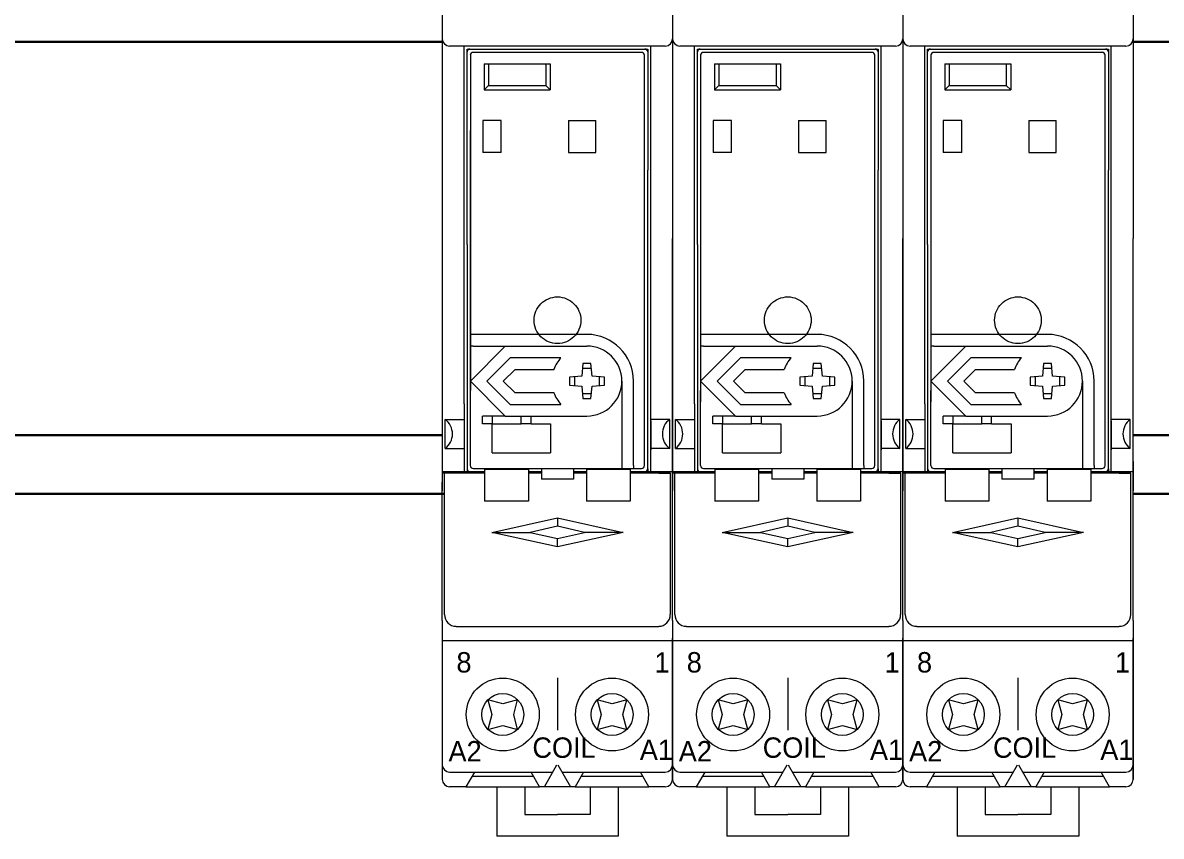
# Model space of a CAD drawing. Header units: millimetres. Extents: x -6000 to 26000, y -6000 to 26000.
# Drawn here: x 87.66 to 98.52, y -3865.2 to -3857.44 of the extents above; entities that cross this region are included whole.
import ezdxf

# ---------------------------------------------------------------- set-up
doc = ezdxf.new("R2010")
doc.units = ezdxf.units.MM
doc.header["$MEASUREMENT"] = 0
doc.linetypes.add('HIDDEN2', pattern=[2.38125, 1.5875, -0.79375])
for name, color, linetype, lineweight in [('Чертеж и Рисунок_Ном._пера__1', 7, 'Continuous', 15), ('Чертеж и Рисунок_Ном._пера__21', 7, 'Continuous', 30), ('Чертеж и Рисунок_Ном._пера__7', 7, 'Continuous', 15)]:
    doc.layers.add(name, color=color, linetype=linetype, lineweight=lineweight)
doc.styles.add('СГЕНЕРИР_СТИЛЬ_3', font='arial.ttf')

msp = doc.modelspace()

# ---------------------------------------------------------------- linework, layer by layer
at = {"layer": 'Чертеж и Рисунок_Ном._пера__21', "color": 7, "linetype": 'Continuous', "lineweight": 30}
for p, q in [((86.767, -3857.619), (91.666, -3857.619)), ((98.253, -3857.619), (146.727, -3857.619)), ((86.767, -3861.374), (91.66, -3861.374)), ((146.727, -3861.374), (98.253, -3861.374)), ((86.747, -3861.931), (91.681, -3861.931)), ((98.253, -3861.931), (146.727, -3861.931))]:
    msp.add_line(p, q, dxfattribs=at)
at = {"layer": 'Чертеж и Рисунок_Ном._пера__7', "color": 7, "linetype": 'Continuous', "lineweight": 15}
for p, q in [((91.66, -3853.411), (91.66, -3859.497)), ((93.858, -3853.411), (93.858, -3859.497)), ((93.858, -3853.411), (93.858, -3859.497)), ((96.055, -3853.411), (96.055, -3859.497)), ((96.055, -3853.411), (96.055, -3859.497)), ((98.253, -3853.411), (98.253, -3859.497)), ((93.788, -3857.661), (91.729, -3857.661)), ((91.869, -3861.072), (91.869, -3857.661)), ((91.896, -3857.716), (91.896, -3857.688)), ((91.896, -3857.688), (93.621, -3857.688)), ((91.896, -3858.398), (91.896, -3857.716)), ((91.928, -3857.748), (91.928, -3860.411)), ((93.562, -3857.72), (91.955, -3857.72)), ((93.59, -3861.663), (93.59, -3857.748)), ((93.593, -3857.688), (93.621, -3857.688)), ((93.621, -3857.688), (93.621, -3857.716)), ((93.621, -3857.688), (93.621, -3858.843)), ((93.649, -3861.736), (93.649, -3857.661)), ((95.986, -3857.661), (93.927, -3857.661)), ((94.066, -3861.072), (94.066, -3857.661)), ((94.094, -3857.716), (94.094, -3857.688)), ((94.094, -3857.688), (95.819, -3857.688)), ((94.094, -3858.398), (94.094, -3857.716)), ((94.125, -3857.748), (94.125, -3860.411)), ((95.76, -3857.72), (94.153, -3857.72)), ((95.788, -3861.663), (95.788, -3857.748)), ((95.791, -3857.688), (95.819, -3857.688)), ((95.819, -3857.688), (95.819, -3857.716)), ((95.819, -3857.688), (95.819, -3858.843)), ((95.847, -3861.736), (95.847, -3857.661)), ((98.184, -3857.661), (96.125, -3857.661)), ((96.264, -3861.072), (96.264, -3857.661)), ((96.292, -3857.716), (96.292, -3857.688)), ((96.292, -3857.688), (98.017, -3857.688)), ((96.292, -3858.398), (96.292, -3857.716)), ((96.323, -3857.748), (96.323, -3860.411)), ((97.958, -3857.72), (96.351, -3857.72)), ((97.985, -3861.663), (97.985, -3857.748)), ((97.989, -3857.688), (98.017, -3857.688)), ((98.017, -3857.688), (98.017, -3857.716)), ((98.017, -3857.688), (98.017, -3858.843)), ((98.045, -3861.736), (98.045, -3857.661)), ((92.06, -3857.828), (92.689, -3857.828)), ((92.06, -3857.828), (92.06, -3858.078)), ((92.101, -3857.828), (92.101, -3858.036)), ((92.647, -3857.828), (92.647, -3858.036)), ((92.689, -3857.828), (92.689, -3858.078)), ((94.258, -3857.828), (94.887, -3857.828)), ((94.258, -3857.828), (94.258, -3858.078)), ((94.299, -3857.828), (94.299, -3858.036)), ((94.845, -3857.828), (94.845, -3858.036)), ((94.887, -3857.828), (94.887, -3858.078)), ((96.455, -3857.828), (97.085, -3857.828)), ((96.455, -3857.828), (96.455, -3858.078)), ((96.497, -3857.828), (96.497, -3858.036)), ((97.043, -3857.828), (97.043, -3858.036)), ((97.085, -3857.828), (97.085, -3858.078)), ((92.06, -3858.078), (92.101, -3858.036)), ((92.06, -3858.078), (92.689, -3858.078)), ((92.101, -3858.036), (92.647, -3858.036)), ((92.689, -3858.078), (92.647, -3858.036)), ((94.258, -3858.078), (94.299, -3858.036)), ((94.258, -3858.078), (94.887, -3858.078)), ((94.299, -3858.036), (94.845, -3858.036)), ((94.887, -3858.078), (94.845, -3858.036)), ((96.455, -3858.078), (96.497, -3858.036)), ((96.455, -3858.078), (97.085, -3858.078)), ((96.497, -3858.036), (97.043, -3858.036)), ((97.085, -3858.078), (97.043, -3858.036)), ((91.896, -3858.843), (91.896, -3858.398)), ((92.223, -3858.37), (92.046, -3858.37)), ((92.046, -3858.37), (92.046, -3858.676)), ((92.223, -3858.676), (92.223, -3858.37)), ((92.863, -3858.37), (93.124, -3858.37)), ((92.863, -3858.37), (92.863, -3858.676)), ((93.124, -3858.676), (93.124, -3858.37)), ((94.094, -3858.843), (94.094, -3858.398)), ((94.421, -3858.37), (94.244, -3858.37)), ((94.244, -3858.37), (94.244, -3858.676)), ((94.421, -3858.676), (94.421, -3858.37)), ((95.061, -3858.37), (95.322, -3858.37)), ((95.061, -3858.37), (95.061, -3858.676)), ((95.322, -3858.676), (95.322, -3858.37)), ((96.292, -3858.843), (96.292, -3858.398)), ((96.619, -3858.37), (96.441, -3858.37)), ((96.441, -3858.37), (96.441, -3858.676)), ((96.619, -3858.676), (96.619, -3858.37)), ((97.259, -3858.37), (97.519, -3858.37)), ((97.259, -3858.37), (97.259, -3858.676)), ((97.519, -3858.676), (97.519, -3858.37)), ((91.927, -3858.467), (91.927, -3861.055)), ((93.59, -3861.055), (93.59, -3858.467)), ((94.125, -3858.467), (94.125, -3861.055)), ((95.788, -3861.055), (95.788, -3858.467)), ((96.323, -3858.467), (96.323, -3861.055)), ((97.986, -3861.055), (97.986, -3858.467)), ((92.223, -3858.676), (92.046, -3858.676)), ((92.863, -3858.676), (93.124, -3858.676)), ((94.421, -3858.676), (94.244, -3858.676)), ((95.061, -3858.676), (95.322, -3858.676)), ((96.619, -3858.676), (96.441, -3858.676)), ((97.259, -3858.676), (97.519, -3858.676)), ((91.896, -3859.552), (91.896, -3858.843)), ((93.621, -3861.694), (93.621, -3858.843)), ((94.094, -3859.552), (94.094, -3858.843)), ((95.819, -3861.694), (95.819, -3858.843)), ((96.292, -3859.552), (96.292, -3858.843)), ((98.017, -3861.694), (98.017, -3858.843)), ((91.66, -3859.497), (91.66, -3861.764)), ((93.858, -3863.141), (93.858, -3859.497)), ((93.858, -3859.497), (93.858, -3861.764)), ((96.055, -3863.141), (96.055, -3859.497)), ((96.055, -3859.497), (96.055, -3861.764)), ((98.253, -3863.141), (98.253, -3859.497)), ((91.896, -3859.552), (91.896, -3861.722)), ((94.094, -3859.552), (94.094, -3861.722)), ((96.292, -3859.552), (96.292, -3861.722)), ((91.955, -3860.411), (91.928, -3860.411)), ((91.928, -3860.411), (91.928, -3860.523)), ((93.04, -3860.411), (91.955, -3860.411)), ((94.153, -3860.411), (94.125, -3860.411)), ((94.125, -3860.411), (94.125, -3860.523)), ((95.238, -3860.411), (94.153, -3860.411)), ((96.351, -3860.411), (96.323, -3860.411)), ((96.323, -3860.411), (96.323, -3860.523)), ((97.436, -3860.411), (96.351, -3860.411)), ((91.955, -3860.523), (91.928, -3860.523)), ((91.928, -3860.523), (91.928, -3860.856)), ((91.928, -3860.856), (92.261, -3860.523)), ((91.955, -3860.523), (93.04, -3860.523)), ((94.153, -3860.523), (94.125, -3860.523)), ((94.125, -3860.523), (94.125, -3860.856)), ((94.125, -3860.856), (94.459, -3860.523)), ((94.153, -3860.523), (95.238, -3860.523)), ((96.351, -3860.523), (96.323, -3860.523)), ((96.323, -3860.523), (96.323, -3860.856)), ((96.323, -3860.856), (96.657, -3860.523)), ((96.351, -3860.523), (97.436, -3860.523)), ((92.308, -3860.634), (92.085, -3860.856)), ((92.792, -3860.634), (92.308, -3860.634)), ((93.002, -3860.689), (92.992, -3860.808)), ((93.079, -3860.689), (93.002, -3860.689)), ((93.089, -3860.808), (93.079, -3860.689)), ((94.505, -3860.634), (94.283, -3860.856)), ((94.989, -3860.634), (94.505, -3860.634)), ((95.2, -3860.689), (95.19, -3860.808)), ((95.276, -3860.689), (95.2, -3860.689)), ((95.287, -3860.808), (95.276, -3860.689)), ((96.703, -3860.634), (96.481, -3860.856)), ((97.187, -3860.634), (96.703, -3860.634)), ((97.398, -3860.689), (97.387, -3860.808)), ((97.474, -3860.689), (97.398, -3860.689)), ((97.485, -3860.808), (97.474, -3860.689)), ((92.242, -3860.856), (92.354, -3860.745)), ((92.354, -3860.745), (92.726, -3860.745)), ((92.992, -3860.808), (92.873, -3860.818)), ((93.083, -3860.738), (92.998, -3860.738)), ((93.207, -3860.818), (93.089, -3860.808)), ((94.44, -3860.856), (94.551, -3860.745)), ((94.551, -3860.745), (94.923, -3860.745)), ((95.19, -3860.808), (95.071, -3860.818)), ((95.281, -3860.738), (95.196, -3860.738)), ((95.405, -3860.818), (95.287, -3860.808)), ((96.638, -3860.856), (96.749, -3860.745)), ((96.749, -3860.745), (97.121, -3860.745)), ((97.387, -3860.808), (97.269, -3860.818)), ((97.478, -3860.738), (97.393, -3860.738)), ((97.603, -3860.818), (97.485, -3860.808)), ((91.928, -3860.856), (91.928, -3860.947)), ((91.928, -3860.856), (92.261, -3861.19)), ((92.085, -3860.856), (92.308, -3861.079)), ((92.354, -3860.968), (92.242, -3860.856)), ((92.873, -3860.818), (92.873, -3860.895)), ((92.873, -3860.895), (92.992, -3860.905)), ((92.922, -3860.814), (92.922, -3860.899)), ((92.992, -3860.905), (93.002, -3861.023)), ((93.079, -3861.023), (93.089, -3860.905)), ((93.089, -3860.905), (93.207, -3860.895)), ((93.159, -3860.899), (93.159, -3860.814)), ((93.207, -3860.895), (93.207, -3860.818)), ((93.374, -3860.856), (93.374, -3861.663)), ((93.486, -3861.663), (93.486, -3860.856)), ((94.125, -3860.856), (94.125, -3860.947)), ((94.125, -3860.856), (94.459, -3861.19)), ((94.283, -3860.856), (94.505, -3861.079)), ((94.551, -3860.968), (94.44, -3860.856)), ((95.071, -3860.818), (95.071, -3860.895)), ((95.071, -3860.895), (95.19, -3860.905)), ((95.12, -3860.814), (95.12, -3860.899)), ((95.19, -3860.905), (95.2, -3861.023)), ((95.276, -3861.023), (95.287, -3860.905)), ((95.287, -3860.905), (95.405, -3860.895)), ((95.357, -3860.899), (95.357, -3860.814)), ((95.405, -3860.895), (95.405, -3860.818)), ((95.572, -3860.856), (95.572, -3861.663)), ((95.683, -3861.663), (95.683, -3860.856)), ((96.323, -3860.856), (96.323, -3860.947)), ((96.323, -3860.856), (96.657, -3861.19)), ((96.481, -3860.856), (96.703, -3861.079)), ((96.749, -3860.968), (96.638, -3860.856)), ((97.269, -3860.818), (97.269, -3860.895)), ((97.269, -3860.895), (97.387, -3860.905)), ((97.318, -3860.814), (97.318, -3860.899)), ((97.387, -3860.905), (97.398, -3861.023)), ((97.474, -3861.023), (97.485, -3860.905)), ((97.485, -3860.905), (97.603, -3860.895)), ((97.554, -3860.899), (97.554, -3860.814)), ((97.603, -3860.895), (97.603, -3860.818)), ((97.77, -3860.856), (97.77, -3861.663)), ((97.881, -3861.663), (97.881, -3860.856)), ((91.928, -3861.663), (91.928, -3860.947)), ((92.726, -3860.968), (92.354, -3860.968)), ((92.998, -3860.975), (93.083, -3860.975)), ((93.002, -3861.023), (93.079, -3861.023)), ((94.125, -3861.663), (94.125, -3860.947)), ((94.923, -3860.968), (94.551, -3860.968)), ((95.196, -3860.975), (95.281, -3860.975)), ((95.2, -3861.023), (95.276, -3861.023)), ((96.323, -3861.663), (96.323, -3860.947)), ((97.121, -3860.968), (96.749, -3860.968)), ((97.393, -3860.975), (97.478, -3860.975)), ((97.398, -3861.023), (97.474, -3861.023)), ((91.869, -3861.072), (91.869, -3861.736)), ((92.308, -3861.079), (92.792, -3861.079)), ((94.066, -3861.072), (94.066, -3861.736)), ((94.505, -3861.079), (94.989, -3861.079)), ((96.264, -3861.072), (96.264, -3861.736)), ((96.703, -3861.079), (97.187, -3861.079)), ((91.688, -3861.5), (91.688, -3861.222)), ((91.688, -3861.222), (91.869, -3861.222)), ((92.136, -3861.19), (92.043, -3861.19)), ((92.043, -3861.263), (92.043, -3861.19)), ((92.136, -3861.19), (92.136, -3861.263)), ((92.261, -3861.19), (92.136, -3861.19)), ((92.261, -3861.19), (93.04, -3861.19)), ((92.414, -3861.263), (92.414, -3861.19)), ((92.508, -3861.263), (92.508, -3861.19)), ((93.83, -3861.222), (93.649, -3861.222)), ((93.649, -3861.235), (93.649, -3861.514)), ((93.83, -3861.5), (93.83, -3861.222)), ((93.885, -3861.5), (93.885, -3861.222)), ((93.885, -3861.222), (94.066, -3861.222)), ((94.334, -3861.19), (94.241, -3861.19)), ((94.241, -3861.263), (94.241, -3861.19)), ((94.334, -3861.19), (94.334, -3861.263)), ((94.459, -3861.19), (94.334, -3861.19)), ((94.459, -3861.19), (95.238, -3861.19)), ((94.612, -3861.263), (94.612, -3861.19)), ((94.705, -3861.263), (94.705, -3861.19)), ((96.028, -3861.222), (95.847, -3861.222)), ((95.847, -3861.235), (95.847, -3861.514)), ((96.028, -3861.5), (96.028, -3861.222)), ((96.083, -3861.5), (96.083, -3861.222)), ((96.083, -3861.222), (96.264, -3861.222)), ((96.532, -3861.19), (96.439, -3861.19)), ((96.439, -3861.263), (96.439, -3861.19)), ((96.532, -3861.19), (96.532, -3861.263)), ((96.657, -3861.19), (96.532, -3861.19)), ((96.657, -3861.19), (97.436, -3861.19)), ((96.81, -3861.263), (96.81, -3861.19)), ((96.903, -3861.263), (96.903, -3861.19)), ((98.225, -3861.222), (98.045, -3861.222)), ((98.045, -3861.235), (98.045, -3861.514)), ((98.225, -3861.5), (98.225, -3861.222)), ((92.136, -3861.263), (92.043, -3861.263)), ((92.136, -3861.263), (92.414, -3861.263)), ((92.136, -3861.541), (92.136, -3861.263)), ((92.508, -3861.263), (92.414, -3861.263)), ((92.508, -3861.263), (92.615, -3861.263)), ((92.615, -3861.263), (92.693, -3861.263)), ((92.693, -3861.263), (92.693, -3861.541)), ((94.334, -3861.263), (94.241, -3861.263)), ((94.334, -3861.263), (94.612, -3861.263)), ((94.334, -3861.541), (94.334, -3861.263)), ((94.705, -3861.263), (94.612, -3861.263)), ((94.705, -3861.263), (94.813, -3861.263)), ((94.813, -3861.263), (94.89, -3861.263)), ((94.89, -3861.263), (94.89, -3861.541)), ((96.532, -3861.263), (96.439, -3861.263)), ((96.532, -3861.263), (96.81, -3861.263)), ((96.532, -3861.541), (96.532, -3861.263)), ((96.903, -3861.263), (96.81, -3861.263)), ((96.903, -3861.263), (97.011, -3861.263)), ((97.011, -3861.263), (97.088, -3861.263)), ((97.088, -3861.263), (97.088, -3861.541)), ((91.688, -3861.5), (91.869, -3861.5)), ((92.136, -3861.541), (92.69, -3861.541)), ((92.69, -3861.541), (92.693, -3861.541)), ((93.83, -3861.5), (93.649, -3861.5)), ((93.885, -3861.5), (94.066, -3861.5)), ((94.334, -3861.541), (94.888, -3861.541)), ((94.888, -3861.541), (94.89, -3861.541)), ((96.028, -3861.5), (95.847, -3861.5)), ((96.083, -3861.5), (96.264, -3861.5)), ((96.532, -3861.541), (97.086, -3861.541)), ((97.086, -3861.541), (97.088, -3861.541)), ((98.225, -3861.5), (98.045, -3861.5)), ((93.374, -3861.663), (93.374, -3861.691)), ((93.486, -3861.663), (93.486, -3861.691)), ((93.858, -3861.625), (93.858, -3861.764)), ((95.572, -3861.663), (95.572, -3861.691)), ((95.683, -3861.663), (95.683, -3861.691)), ((96.055, -3861.625), (96.055, -3861.764)), ((97.77, -3861.663), (97.77, -3861.691)), ((97.881, -3861.663), (97.881, -3861.691)), ((98.253, -3861.625), (98.253, -3861.764)), ((92.063, -3861.722), (91.66, -3861.722)), ((92.063, -3861.736), (91.66, -3861.736)), ((91.66, -3861.764), (91.66, -3861.903)), ((91.792, -3861.736), (91.681, -3861.736)), ((91.681, -3862.293), (91.681, -3861.736)), ((92.063, -3861.736), (91.792, -3861.736)), ((92.063, -3861.722), (91.896, -3861.722)), ((91.955, -3861.691), (92.73, -3861.691)), ((92.063, -3861.699), (92.063, -3862.001)), ((92.481, -3861.699), (92.063, -3861.699)), ((92.481, -3861.699), (92.481, -3862.001)), ((92.606, -3861.722), (92.481, -3861.722)), ((92.606, -3861.736), (92.481, -3861.736)), ((92.606, -3861.736), (92.481, -3861.736)), ((92.606, -3861.694), (92.606, -3861.792)), ((92.912, -3861.694), (92.606, -3861.694)), ((92.73, -3861.691), (93.374, -3861.691)), ((92.912, -3861.694), (92.912, -3861.792)), ((93.037, -3861.722), (92.912, -3861.722)), ((93.037, -3861.722), (92.912, -3861.722)), ((93.037, -3861.736), (92.912, -3861.736)), ((93.037, -3861.736), (92.912, -3861.736)), ((93.454, -3861.699), (93.037, -3861.699)), ((93.037, -3861.699), (93.037, -3862.001)), ((93.374, -3861.691), (93.486, -3861.691)), ((93.454, -3861.699), (93.454, -3862.001)), ((93.621, -3861.722), (93.454, -3861.722)), ((93.858, -3861.722), (93.454, -3861.722)), ((93.837, -3861.736), (93.454, -3861.736)), ((93.725, -3861.736), (93.454, -3861.736)), ((93.486, -3861.691), (93.562, -3861.691)), ((93.621, -3861.694), (93.621, -3861.722)), ((93.725, -3861.736), (93.837, -3861.736)), ((93.837, -3862.293), (93.837, -3861.736)), ((94.261, -3861.722), (93.858, -3861.722)), ((94.261, -3861.736), (93.858, -3861.736)), ((93.858, -3861.764), (93.858, -3861.903)), ((93.858, -3861.764), (93.858, -3861.903)), ((93.99, -3861.736), (93.878, -3861.736)), ((93.878, -3862.293), (93.878, -3861.736)), ((94.261, -3861.736), (93.99, -3861.736)), ((94.261, -3861.722), (94.094, -3861.722)), ((94.153, -3861.691), (94.928, -3861.691)), ((94.261, -3861.699), (94.261, -3862.001)), ((94.678, -3861.699), (94.261, -3861.699)), ((94.678, -3861.699), (94.678, -3862.001)), ((94.804, -3861.722), (94.678, -3861.722)), ((94.804, -3861.736), (94.678, -3861.736)), ((94.804, -3861.736), (94.678, -3861.736)), ((94.804, -3861.694), (94.804, -3861.792)), ((95.11, -3861.694), (94.804, -3861.694)), ((94.928, -3861.691), (95.572, -3861.691)), ((95.11, -3861.694), (95.11, -3861.792)), ((95.235, -3861.722), (95.11, -3861.722)), ((95.235, -3861.722), (95.11, -3861.722)), ((95.235, -3861.736), (95.11, -3861.736)), ((95.235, -3861.736), (95.11, -3861.736)), ((95.652, -3861.699), (95.235, -3861.699)), ((95.235, -3861.699), (95.235, -3862.001)), ((95.572, -3861.691), (95.683, -3861.691)), ((95.652, -3861.699), (95.652, -3862.001)), ((95.819, -3861.722), (95.652, -3861.722)), ((96.055, -3861.722), (95.652, -3861.722)), ((96.035, -3861.736), (95.652, -3861.736)), ((95.923, -3861.736), (95.652, -3861.736)), ((95.683, -3861.691), (95.76, -3861.691)), ((95.819, -3861.694), (95.819, -3861.722)), ((95.923, -3861.736), (96.035, -3861.736)), ((96.035, -3862.293), (96.035, -3861.736)), ((96.459, -3861.722), (96.055, -3861.722)), ((96.459, -3861.736), (96.055, -3861.736)), ((96.055, -3861.764), (96.055, -3861.903)), ((96.055, -3861.764), (96.055, -3861.903)), ((96.188, -3861.736), (96.076, -3861.736)), ((96.076, -3862.293), (96.076, -3861.736)), ((96.459, -3861.736), (96.188, -3861.736)), ((96.459, -3861.722), (96.292, -3861.722)), ((96.351, -3861.691), (97.126, -3861.691)), ((96.459, -3861.699), (96.459, -3862.001)), ((96.876, -3861.699), (96.459, -3861.699)), ((96.876, -3861.699), (96.876, -3862.001)), ((97.001, -3861.722), (96.876, -3861.722)), ((97.001, -3861.736), (96.876, -3861.736)), ((97.001, -3861.736), (96.876, -3861.736)), ((97.001, -3861.694), (97.001, -3861.792)), ((97.307, -3861.694), (97.001, -3861.694)), ((97.126, -3861.691), (97.77, -3861.691)), ((97.307, -3861.694), (97.307, -3861.792)), ((97.433, -3861.722), (97.307, -3861.722)), ((97.433, -3861.722), (97.307, -3861.722)), ((97.433, -3861.736), (97.307, -3861.736)), ((97.433, -3861.736), (97.307, -3861.736)), ((97.85, -3861.699), (97.433, -3861.699)), ((97.433, -3861.699), (97.433, -3862.001)), ((97.77, -3861.691), (97.881, -3861.691)), ((97.85, -3861.699), (97.85, -3862.001)), ((98.017, -3861.722), (97.85, -3861.722)), ((98.253, -3861.722), (97.85, -3861.722)), ((98.232, -3861.736), (97.85, -3861.736)), ((98.121, -3861.736), (97.85, -3861.736)), ((97.881, -3861.691), (97.958, -3861.691)), ((98.017, -3861.694), (98.017, -3861.722)), ((98.121, -3861.736), (98.232, -3861.736)), ((98.232, -3862.293), (98.232, -3861.736)), ((98.253, -3861.764), (98.253, -3861.903)), ((91.66, -3863.141), (91.66, -3861.82)), ((92.912, -3861.792), (92.606, -3861.792)), ((93.858, -3863.141), (93.858, -3861.82)), ((95.11, -3861.792), (94.804, -3861.792)), ((96.055, -3863.141), (96.055, -3861.82)), ((97.307, -3861.792), (97.001, -3861.792)), ((92.481, -3862.001), (92.063, -3862.001)), ((93.454, -3862.001), (93.037, -3862.001)), ((94.678, -3862.001), (94.261, -3862.001)), ((95.652, -3862.001), (95.235, -3862.001)), ((96.876, -3862.001), (96.459, -3862.001)), ((97.85, -3862.001), (97.433, -3862.001)), ((92.133, -3862.3), (92.759, -3862.16)), ((92.759, -3862.16), (93.385, -3862.3)), ((92.759, -3862.16), (92.759, -3862.242)), ((94.331, -3862.3), (94.957, -3862.16)), ((94.957, -3862.16), (95.582, -3862.3)), ((94.957, -3862.16), (94.957, -3862.242)), ((96.528, -3862.3), (97.154, -3862.16)), ((97.154, -3862.16), (97.78, -3862.3)), ((97.154, -3862.16), (97.154, -3862.242)), ((91.681, -3863.085), (91.681, -3862.293)), ((92.759, -3862.439), (92.133, -3862.3)), ((92.133, -3862.3), (92.499, -3862.3)), ((92.759, -3862.242), (92.499, -3862.3)), ((92.499, -3862.3), (92.759, -3862.357)), ((93.018, -3862.3), (92.759, -3862.242)), ((93.385, -3862.3), (92.759, -3862.439)), ((92.759, -3862.357), (93.018, -3862.3)), ((93.385, -3862.3), (93.018, -3862.3)), ((93.837, -3863.085), (93.837, -3862.293)), ((93.878, -3863.085), (93.878, -3862.293)), ((94.957, -3862.439), (94.331, -3862.3)), ((94.331, -3862.3), (94.697, -3862.3)), ((94.957, -3862.242), (94.697, -3862.3)), ((94.697, -3862.3), (94.957, -3862.357)), ((95.216, -3862.3), (94.957, -3862.242)), ((95.582, -3862.3), (94.957, -3862.439)), ((94.957, -3862.357), (95.216, -3862.3)), ((95.582, -3862.3), (95.216, -3862.3)), ((96.035, -3863.085), (96.035, -3862.293)), ((96.076, -3863.085), (96.076, -3862.293)), ((97.154, -3862.439), (96.528, -3862.3)), ((96.528, -3862.3), (96.895, -3862.3)), ((97.154, -3862.242), (96.895, -3862.3)), ((96.895, -3862.3), (97.154, -3862.357)), ((97.414, -3862.3), (97.154, -3862.242)), ((97.78, -3862.3), (97.154, -3862.439)), ((97.154, -3862.357), (97.414, -3862.3)), ((97.78, -3862.3), (97.414, -3862.3)), ((98.232, -3863.085), (98.232, -3862.293)), ((92.759, -3862.439), (92.759, -3862.357)), ((94.957, -3862.439), (94.957, -3862.357)), ((97.154, -3862.439), (97.154, -3862.357)), ((91.66, -3863.141), (91.66, -3864.657)), ((91.792, -3863.197), (93.726, -3863.197)), ((93.858, -3863.141), (93.858, -3864.657)), ((93.858, -3863.141), (93.858, -3864.657)), ((93.99, -3863.197), (95.923, -3863.197)), ((96.055, -3863.141), (96.055, -3864.657)), ((96.055, -3863.141), (96.055, -3864.657)), ((96.188, -3863.197), (98.121, -3863.197)), ((98.253, -3863.141), (98.253, -3864.657)), ((91.66, -3863.308), (91.66, -3863.39)), ((93.858, -3863.336), (91.66, -3863.336)), ((93.858, -3863.336), (91.66, -3863.336)), ((91.66, -3863.39), (91.66, -3864.518)), ((93.858, -3863.39), (93.858, -3863.308)), ((93.858, -3863.308), (93.858, -3863.39)), ((96.055, -3863.336), (93.858, -3863.336)), ((96.055, -3863.336), (93.858, -3863.336)), ((93.858, -3864.518), (93.858, -3863.39)), ((93.858, -3863.39), (93.858, -3864.518)), ((96.055, -3863.39), (96.055, -3863.308)), ((96.055, -3863.308), (96.055, -3863.39)), ((98.253, -3863.336), (96.055, -3863.336)), ((98.253, -3863.336), (96.055, -3863.336)), ((96.055, -3864.518), (96.055, -3863.39)), ((96.055, -3863.39), (96.055, -3864.518)), ((98.253, -3863.39), (98.253, -3863.308)), ((98.253, -3864.518), (98.253, -3863.39)), ((92.759, -3863.689), (92.759, -3864.187)), ((94.957, -3863.689), (94.957, -3864.187)), ((97.154, -3863.689), (97.154, -3864.187)), ((92.095, -3863.897), (92.133, -3864.038)), ((92.237, -3863.935), (92.095, -3863.897)), ((92.379, -3863.897), (92.237, -3863.935)), ((92.341, -3864.038), (92.379, -3863.897)), ((93.28, -3863.935), (93.139, -3863.897)), ((93.139, -3863.897), (93.177, -3864.038)), ((93.422, -3863.897), (93.28, -3863.935)), ((93.384, -3864.038), (93.422, -3863.897)), ((94.293, -3863.897), (94.331, -3864.038)), ((94.435, -3863.935), (94.293, -3863.897)), ((94.577, -3863.897), (94.435, -3863.935)), ((94.539, -3864.038), (94.577, -3863.897)), ((95.478, -3863.935), (95.337, -3863.897)), ((95.337, -3863.897), (95.374, -3864.038)), ((95.62, -3863.897), (95.478, -3863.935)), ((95.582, -3864.038), (95.62, -3863.897)), ((96.491, -3863.897), (96.529, -3864.038)), ((96.633, -3863.935), (96.491, -3863.897)), ((96.774, -3863.897), (96.633, -3863.935)), ((96.736, -3864.038), (96.774, -3863.897)), ((97.676, -3863.935), (97.534, -3863.897)), ((97.534, -3863.897), (97.572, -3864.038)), ((97.818, -3863.897), (97.676, -3863.935)), ((97.78, -3864.038), (97.818, -3863.897)), ((92.133, -3864.038), (92.095, -3864.18)), ((92.379, -3864.18), (92.341, -3864.038)), ((93.177, -3864.038), (93.139, -3864.18)), ((93.422, -3864.18), (93.384, -3864.038)), ((94.331, -3864.038), (94.293, -3864.18)), ((94.577, -3864.18), (94.539, -3864.038)), ((95.374, -3864.038), (95.337, -3864.18)), ((95.62, -3864.18), (95.582, -3864.038)), ((96.529, -3864.038), (96.491, -3864.18)), ((96.774, -3864.18), (96.736, -3864.038)), ((97.572, -3864.038), (97.534, -3864.18)), ((97.818, -3864.18), (97.78, -3864.038)), ((92.095, -3864.18), (92.237, -3864.142)), ((92.237, -3864.142), (92.379, -3864.18)), ((93.139, -3864.18), (93.28, -3864.142)), ((93.28, -3864.142), (93.422, -3864.18)), ((94.293, -3864.18), (94.435, -3864.142)), ((94.435, -3864.142), (94.577, -3864.18)), ((95.337, -3864.18), (95.478, -3864.142)), ((95.478, -3864.142), (95.62, -3864.18)), ((96.491, -3864.18), (96.633, -3864.142)), ((96.633, -3864.142), (96.774, -3864.18)), ((97.534, -3864.18), (97.676, -3864.142)), ((97.676, -3864.142), (97.818, -3864.18)), ((91.66, -3864.518), (91.66, -3864.657)), ((91.729, -3864.588), (92.714, -3864.588)), ((91.966, -3864.588), (91.886, -3864.727)), ((92.589, -3864.727), (92.508, -3864.588)), ((92.634, -3864.727), (92.754, -3864.518)), ((92.763, -3864.518), (92.884, -3864.727)), ((92.804, -3864.588), (93.788, -3864.588)), ((93.009, -3864.588), (92.929, -3864.727)), ((93.632, -3864.727), (93.552, -3864.588)), ((93.858, -3864.657), (93.858, -3864.518)), ((93.858, -3864.518), (93.858, -3864.657)), ((93.927, -3864.588), (94.912, -3864.588)), ((94.164, -3864.588), (94.083, -3864.727)), ((94.786, -3864.727), (94.706, -3864.588)), ((94.831, -3864.727), (94.952, -3864.518)), ((94.961, -3864.518), (95.082, -3864.727)), ((95.001, -3864.588), (95.986, -3864.588)), ((95.207, -3864.588), (95.127, -3864.727)), ((95.83, -3864.727), (95.749, -3864.588)), ((96.055, -3864.657), (96.055, -3864.518)), ((96.055, -3864.518), (96.055, -3864.657)), ((96.125, -3864.588), (97.109, -3864.588)), ((96.361, -3864.588), (96.281, -3864.727)), ((96.984, -3864.727), (96.904, -3864.588)), ((97.029, -3864.727), (97.15, -3864.518)), ((97.159, -3864.518), (97.279, -3864.727)), ((97.199, -3864.588), (98.184, -3864.588)), ((97.405, -3864.588), (97.324, -3864.727)), ((98.027, -3864.727), (97.947, -3864.588)), ((98.253, -3864.657), (98.253, -3864.518)), ((92.532, -3864.63), (91.942, -3864.63)), ((93.576, -3864.63), (92.985, -3864.63)), ((94.73, -3864.63), (94.14, -3864.63)), ((95.773, -3864.63), (95.183, -3864.63)), ((96.928, -3864.63), (96.337, -3864.63)), ((97.971, -3864.63), (97.381, -3864.63)), ((91.886, -3864.727), (91.729, -3864.727)), ((91.886, -3864.727), (92.589, -3864.727)), ((92.179, -3864.727), (92.179, -3865.199)), ((92.446, -3864.727), (92.446, -3864.991)), ((92.634, -3864.727), (92.589, -3864.727)), ((92.884, -3864.727), (92.634, -3864.727)), ((92.929, -3864.727), (92.884, -3864.727)), ((92.929, -3864.727), (93.632, -3864.727)), ((93.072, -3864.727), (93.072, -3864.991)), ((93.339, -3864.727), (93.339, -3865.199)), ((93.788, -3864.727), (93.632, -3864.727)), ((94.083, -3864.727), (93.927, -3864.727)), ((94.083, -3864.727), (94.786, -3864.727)), ((94.376, -3864.727), (94.376, -3865.199)), ((94.644, -3864.727), (94.644, -3864.991)), ((94.831, -3864.727), (94.786, -3864.727)), ((95.082, -3864.727), (94.831, -3864.727)), ((95.127, -3864.727), (95.082, -3864.727)), ((95.127, -3864.727), (95.83, -3864.727)), ((95.269, -3864.727), (95.269, -3864.991)), ((95.537, -3864.727), (95.537, -3865.199)), ((95.986, -3864.727), (95.83, -3864.727)), ((96.281, -3864.727), (96.125, -3864.727)), ((96.281, -3864.727), (96.984, -3864.727)), ((96.574, -3864.727), (96.574, -3865.199)), ((96.841, -3864.727), (96.841, -3864.991)), ((97.029, -3864.727), (96.984, -3864.727)), ((97.279, -3864.727), (97.029, -3864.727)), ((97.324, -3864.727), (97.279, -3864.727)), ((97.324, -3864.727), (98.027, -3864.727)), ((97.467, -3864.727), (97.467, -3864.991)), ((97.734, -3864.727), (97.734, -3865.199)), ((98.184, -3864.727), (98.027, -3864.727)), ((92.446, -3864.991), (92.759, -3864.991)), ((93.072, -3864.991), (92.759, -3864.991)), ((94.644, -3864.991), (94.957, -3864.991)), ((95.269, -3864.991), (94.957, -3864.991)), ((96.841, -3864.991), (97.154, -3864.991)), ((97.467, -3864.991), (97.154, -3864.991)), ((93.339, -3865.199), (92.179, -3865.199)), ((95.537, -3865.199), (94.376, -3865.199)), ((97.734, -3865.199), (96.574, -3865.199))]:
    msp.add_line(p, q, dxfattribs=at)
at = {"layer": 'Чертеж и Рисунок_Ном._пера__7', "color": 7, "linetype": 'HIDDEN2', "lineweight": 15}
for centre in [(92.759, -3860.276), (94.957, -3860.276), (97.154, -3860.276)]:
    msp.add_circle(centre, 0.223, dxfattribs=at)
at = {"layer": 'Чертеж и Рисунок_Ном._пера__7', "color": 7, "linetype": 'Continuous', "lineweight": 15}
for centre, radius in [((92.237, -3864.038), 0.348), ((93.28, -3864.038), 0.348), ((94.435, -3864.038), 0.348), ((95.478, -3864.038), 0.348), ((96.633, -3864.038), 0.348), ((97.676, -3864.038), 0.348), ((92.237, -3864.038), 0.2), ((93.28, -3864.038), 0.2), ((94.435, -3864.038), 0.2), ((95.478, -3864.038), 0.2), ((96.633, -3864.038), 0.2), ((97.676, -3864.038), 0.2)]:
    msp.add_circle(centre, radius, dxfattribs=at)
for centre, radius, start, end in [((91.729, -3857.591), 0.0695, 180, 270), ((93.788, -3857.591), 0.0695, 270, 0), ((93.927, -3857.591), 0.0695, 180, 270), ((95.986, -3857.591), 0.0695, 270, 0), ((96.125, -3857.591), 0.0695, 180, 270), ((98.184, -3857.591), 0.0695, 270, 0), ((91.924, -3857.716), 0.0278, 89.9991, 180.0009), ((91.955, -3857.748), 0.0278, 90, 180), ((93.562, -3857.748), 0.0278, 0, 90), ((93.593, -3857.716), 0.0278, 359.9991, 90.0009), ((94.122, -3857.716), 0.0278, 89.9991, 180.0009), ((94.153, -3857.748), 0.0278, 90, 180), ((95.76, -3857.748), 0.0278, 0, 90), ((95.791, -3857.716), 0.0278, 359.9991, 90.0009), ((96.32, -3857.716), 0.0278, 89.9991, 180.0009), ((96.351, -3857.748), 0.0278, 90, 180), ((97.958, -3857.748), 0.0278, 0, 90), ((97.989, -3857.716), 0.0278, 359.9991, 90.0009), ((93.04, -3860.856), 0.445, 0, 90), ((95.238, -3860.856), 0.445, 0, 90), ((97.436, -3860.856), 0.445, 0, 90), ((93.04, -3860.856), 0.334, 0, 90), ((95.238, -3860.856), 0.334, 0, 90), ((97.436, -3860.856), 0.334, 0, 90), ((93.04, -3860.856), 0.334, 138.1897, 160.5288), ((95.238, -3860.856), 0.334, 138.1897, 160.5288), ((97.436, -3860.856), 0.334, 138.1897, 160.5288), ((93.04, -3860.856), 0.334, 270, 0), ((95.238, -3860.856), 0.334, 270, 0), ((97.436, -3860.856), 0.334, 270, 0), ((93.04, -3860.856), 0.334, 199.4712, 221.8103), ((95.238, -3860.856), 0.334, 199.4712, 221.8103), ((97.436, -3860.856), 0.334, 199.4712, 221.8103), ((91.583, -3861.361), 0.174, 306.8699, 53.1301), ((93.934, -3861.361), 0.174, 126.8699, 233.1301), ((93.781, -3861.361), 0.174, 306.8699, 53.1301), ((96.132, -3861.361), 0.174, 126.8699, 233.1301), ((95.979, -3861.361), 0.174, 306.8699, 53.1301), ((98.33, -3861.361), 0.174, 126.8699, 233.1301), ((91.955, -3861.663), 0.0278, 180, 270), ((93.562, -3861.663), 0.0278, 270, 0), ((94.153, -3861.663), 0.0278, 180, 270), ((95.76, -3861.663), 0.0278, 270, 0), ((96.351, -3861.663), 0.0278, 180, 270), ((97.958, -3861.663), 0.0278, 270, 0), ((91.924, -3861.694), 0.0278, 179.9991, 270.0009), ((93.593, -3861.694), 0.0278, 269.9991, 0.0009), ((94.122, -3861.694), 0.0278, 179.9991, 270.0009), ((95.791, -3861.694), 0.0278, 269.9991, 0.0009), ((96.32, -3861.694), 0.0278, 179.9991, 270.0009), ((97.989, -3861.694), 0.0278, 269.9991, 0.0009), ((91.792, -3863.085), 0.111, 180, 270), ((93.725, -3863.085), 0.111, 270, 0), ((93.99, -3863.085), 0.111, 180, 270), ((95.923, -3863.085), 0.111, 270, 0), ((96.188, -3863.085), 0.111, 180, 270), ((98.121, -3863.085), 0.111, 270, 0), ((91.729, -3864.518), 0.0695, 180, 270), ((93.788, -3864.518), 0.0695, 270, 0), ((93.927, -3864.518), 0.0695, 180, 270), ((95.986, -3864.518), 0.0695, 270, 0), ((96.125, -3864.518), 0.0695, 180, 270), ((98.184, -3864.518), 0.0695, 270, 0), ((91.729, -3864.657), 0.0695, 180, 270), ((93.788, -3864.657), 0.0695, 270, 0), ((93.927, -3864.657), 0.0695, 180, 270), ((95.986, -3864.657), 0.0695, 270, 0), ((96.125, -3864.657), 0.0695, 180, 270), ((98.184, -3864.657), 0.0695, 270, 0)]:
    msp.add_arc(centre, radius, start, end, dxfattribs=at)

# ---------------------------------------------------------------- texts
at = {"layer": 'Чертеж и Рисунок_Ном._пера__1', "color": 7, "linetype": 'Continuous', "lineweight": 15, "char_height": 0.19474, "attachment_point": 7, "style": 'СГЕНЕРИР_СТИЛЬ_3'}
for s, insert in [('\\A1;{\\W0.950000x;\\pql;\\fArial|b0|i0|c204|p38;8}', (91.795, -3863.64)), ('\\A1;{\\W0.950000x;\\pql;\\fArial|b0|i0|c204|p38;1}', (93.685, -3863.638)), ('\\A1;{\\W0.950000x;\\pql;\\fArial|b0|i0|c204|p38;8}', (93.993, -3863.64)), ('\\A1;{\\W0.950000x;\\pql;\\fArial|b0|i0|c204|p38;1}', (95.882, -3863.638)), ('\\A1;{\\W0.950000x;\\pql;\\fArial|b0|i0|c204|p38;8}', (96.191, -3863.64)), ('\\A1;{\\W0.950000x;\\pql;\\fArial|b0|i0|c204|p38;1}', (98.08, -3863.638)), ('\\A1;{\\W0.950000x;\\pql;\\fArial|b0|i0|c204|p38;COIL}', (92.52, -3864.454)), ('\\A1;{\\W0.950000x;\\pql;\\fArial|b0|i0|c204|p38;A1}', (93.545, -3864.472)), ('\\A1;{\\W0.950000x;\\pql;\\fArial|b0|i0|c204|p38;COIL}', (94.718, -3864.454)), ('\\A1;{\\W0.950000x;\\pql;\\fArial|b0|i0|c204|p38;A1}', (95.742, -3864.472)), ('\\A1;{\\W0.950000x;\\pql;\\fArial|b0|i0|c204|p38;COIL}', (96.916, -3864.454)), ('\\A1;{\\W0.950000x;\\pql;\\fArial|b0|i0|c204|p38;A1}', (97.94, -3864.472)), ('\\A1;{\\W0.950000x;\\pql;\\fArial|b0|i0|c204|p38;A2}', (91.719, -3864.486)), ('\\A1;{\\W0.950000x;\\pql;\\fArial|b0|i0|c204|p38;A2}', (93.917, -3864.486)), ('\\A1;{\\W0.950000x;\\pql;\\fArial|b0|i0|c204|p38;A2}', (96.115, -3864.486))]:
    msp.add_mtext(s, dxfattribs=dict(at, insert=insert))

doc.saveas('drawing.dxf')
